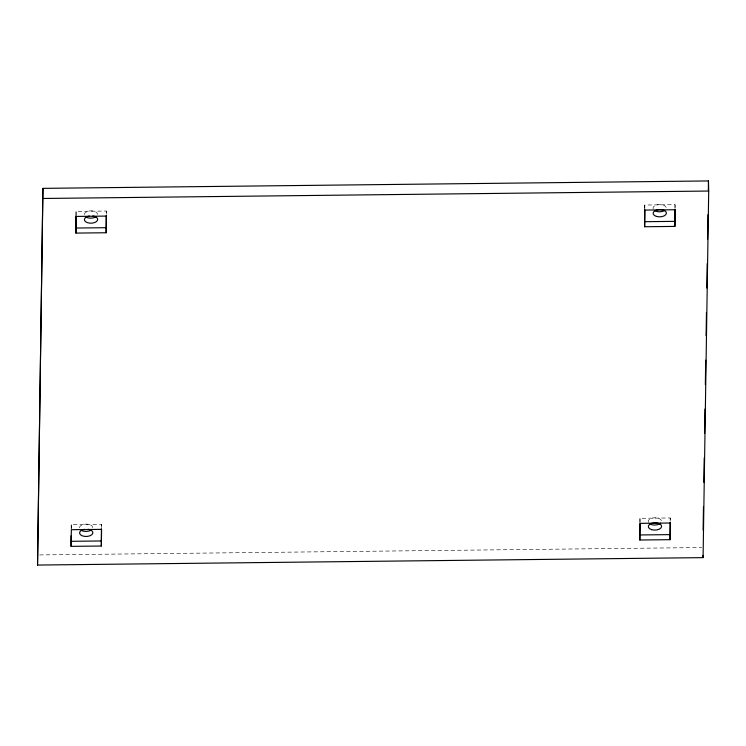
<?xml version="1.0" encoding="UTF-8"?>
<svg xmlns="http://www.w3.org/2000/svg" width="746" height="746" viewBox="0 0 746 746"><rect width="100%" height="100%" fill="white"/><g stroke="black" fill="none" stroke-linecap="round" stroke-linejoin="round"><path stroke-width="0.56" stroke-dasharray="3.73 2.8" d="M71.159 529.091L71.224 524.643L101.484 524.307L101.549 527.338M75.971 215.818L76.036 211.379L106.286 211.043L106.398 216.088M101.428 527.636L101.484 524.307M106.24 214.372L106.286 211.043M639.9 522.741L639.965 518.302L670.216 517.957L670.29 520.988M644.721 208.367L644.777 205.029L675.027 204.693L675.093 207.724M670.169 521.295L670.216 517.957M674.971 208.022L675.027 204.693M39.631 554.931L701.678 547.545M644.777 205.029L644.87 209.066M639.965 518.302L640.059 522.34M76.036 211.379L76.129 215.417M71.224 524.643L71.318 528.681M653.216 209.16A6.658 3.665 -1.3 0 1 659.716 204.479A6.658 3.665 -1.3 0 1 666.075 209.02M648.405 522.433A6.658 3.665 -1.3 0 1 654.037 517.789A6.658 3.665 -1.3 0 1 661.506 521.333M79.458 527.832A6.658 3.665 -1.3 0 1 86.172 524.093A6.658 3.665 -1.3 0 1 92.765 527.683M84.261 214.559A6.658 3.665 -1.3 0 1 90.975 210.82A6.658 3.665 -1.3 0 1 97.577 214.41"/><path stroke-width="1.12" d="M42.923 188.365L37.533 565.058L703.077 557.635L708.7 191.041L708.467 180.942L42.923 188.365L37.533 565.058M71.084 546.361L71.346 529.697L101.596 529.362L101.344 546.025L71.084 546.361L71.056 535.749M75.896 233.088L76.148 216.424L106.398 216.088L106.146 232.752L75.896 233.088L75.971 215.818M101.344 546.025L101.409 528.746M106.146 232.752L106.221 215.482M639.826 540.011L640.087 523.347L670.337 523.011L670.076 539.675L639.826 540.011L639.882 523.851M644.637 226.747L644.889 210.083L675.139 209.747L674.888 226.411L644.637 226.747L644.703 209.477M670.076 539.675L670.15 522.405M674.888 226.411L674.962 209.132M703.114 530.07L703.469 506.795M703.842 482.364L704.224 457.923M704.597 433.482L704.97 409.041M705.343 384.6L705.716 360.159M706.098 335.719L706.453 312.443M706.826 288.012L707.199 263.571M707.581 239.13L707.954 214.689M708.327 190.249L708.467 180.942M43.156 198.473L708.7 191.041M75.784 228.043L106.035 227.698M644.516 221.693L674.776 221.357M70.973 541.307L101.223 540.971M639.714 534.957L669.964 534.621M703.021 555.388L703.077 557.635M92.812 215.976A6.658 3.665 -1.3 0 1 96.458 221.581A6.658 3.665 -1.3 0 1 85.548 221.702A6.658 3.665 -1.3 0 1 89.371 216.014M88 529.25A6.658 3.665 -1.3 0 1 91.646 534.845A6.658 3.665 -1.3 0 1 80.745 534.975A6.658 3.665 -1.3 0 1 84.559 529.287M664.322 210.68A6.658 3.665 -1.3 0 1 654.913 210.782M660.583 523.179A6.658 3.665 -1.3 0 1 650.102 524.056M90.779 530.294A6.658 3.665 -1.3 0 1 81.37 530.397M95.591 217.03A6.658 3.665 -1.3 0 1 86.172 217.133M656.396 216.405A6.658 3.665 -1.3 0 0 666.43 213.123A6.658 3.665 -1.3 0 0 656.489 210.055A6.658 3.665 -1.3 0 0 656.396 216.405M651.594 529.669A6.658 3.665 -1.3 0 0 661.618 526.387A6.658 3.665 -1.3 0 0 651.687 523.319A6.658 3.665 -1.3 0 0 651.594 529.669"/></g></svg>
